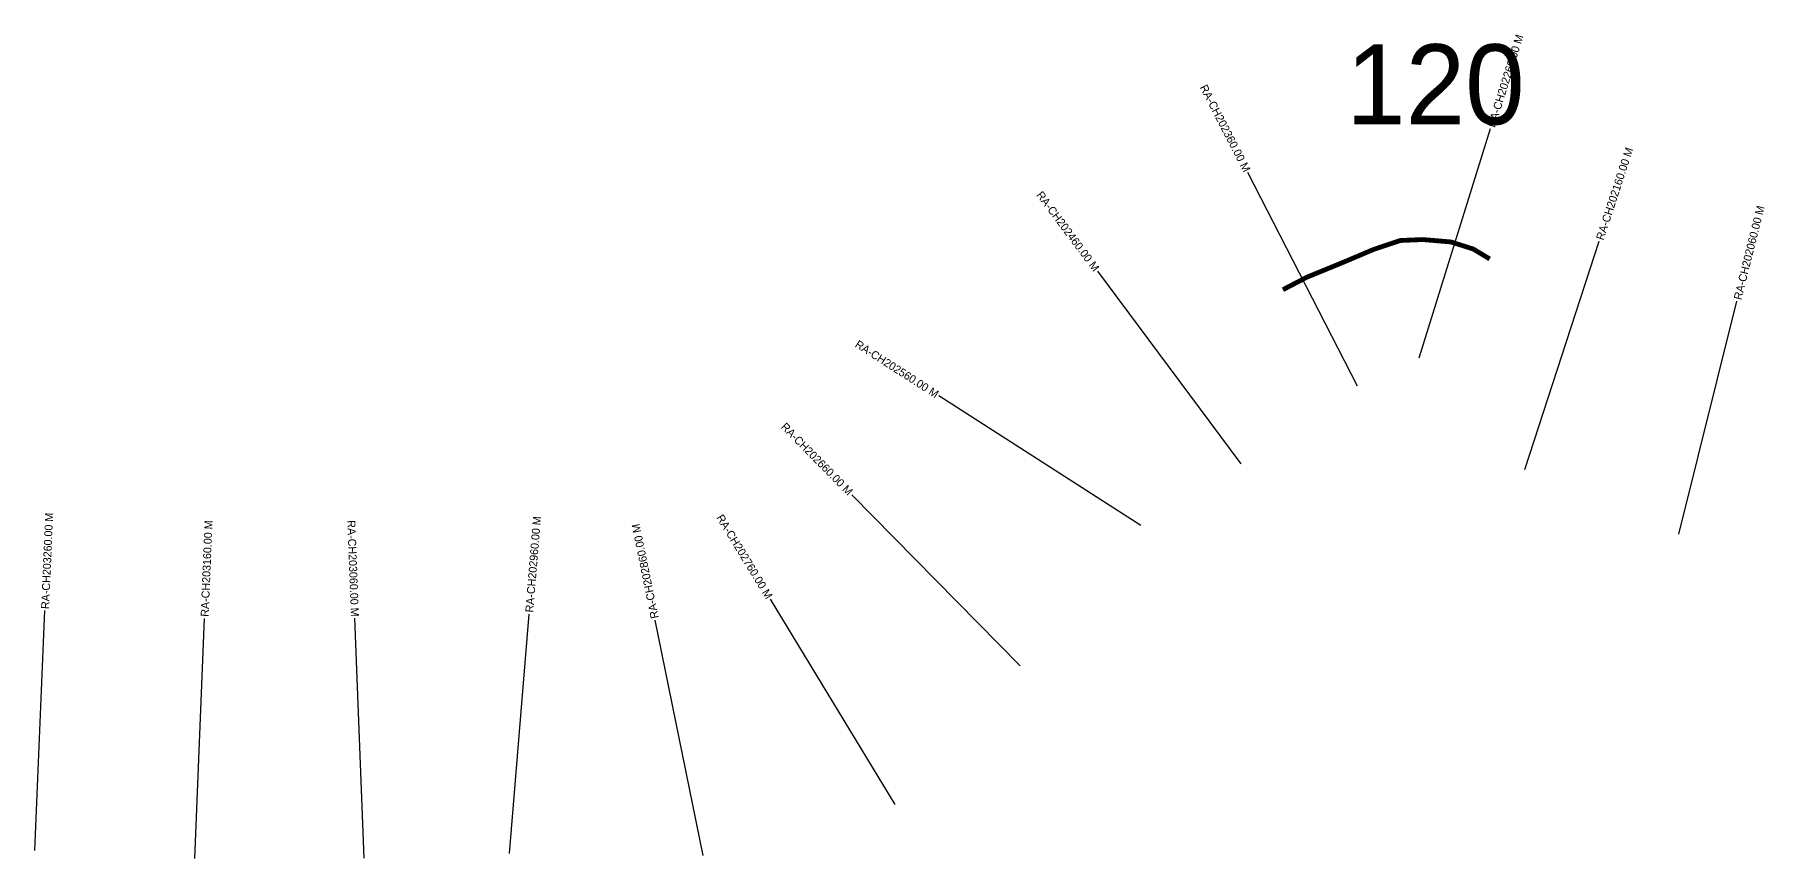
# Model space of a CAD drawing. Header units: metres. Extents: x 274702 to 279399, y 2078293 to 2080664.
# Drawn here: x 275923 to 277004, y 2080150 to 2080664 of the extents above; entities that cross this region are included whole.
import ezdxf
from ezdxf.enums import TextEntityAlignment as Align

# ---------------------------------------------------------------- set-up
doc = ezdxf.new("R2010")
doc.units = ezdxf.units.M
for name, color, linetype in [('ARTIFICIALLY PROTECTED', 4, 'Continuous'), ('CS', 134, 'Continuous'), ('CSMark', 210, 'Continuous')]:
    doc.layers.add(name, color=color, linetype=linetype)

msp = doc.modelspace()

# ---------------------------------------------------------------- linework, layer by layer
at = {"layer": 'ARTIFICIALLY PROTECTED', "const_width": 3, "flags": 128}
msp.add_lwpolyline([(276832.1, 2080524), (276821.8, 2080530.2), (276807.9, 2080534.6), (276790.2, 2080536.1), (276776.2, 2080535.5), (276759.5, 2080529.9), (276740.6, 2080521.9), (276717.9, 2080512.6), (276702.9, 2080504.8)], dxfattribs=at)
at = {"layer": 'CS'}
for p, q in [((276788.1, 2080462.2), (276832.7, 2080605.4)), ((276749.6, 2080444.5), (276681, 2080577.9)), ((276854, 2080392.5), (276900.5, 2080535.1)), ((276676.8, 2080396.1), (276587.2, 2080516.3)), ((276950.3, 2080352.2), (276986.6, 2080497.7)), ((276614.2, 2080357.5), (276488, 2080438.5)), ((276538.7, 2080269.9), (276433.6, 2080376.8)), ((276460.7, 2080183.4), (276382.7, 2080311.5)), ((275923, 2080154.6), (275929.4, 2080304.4)), ((276023, 2080149.7), (276029.1, 2080299.6)), ((276128.8, 2080149.8), (276123.1, 2080299.7)), ((276219.7, 2080152.8), (276231.9, 2080302.3)), ((276340.7, 2080151.6), (276310.7, 2080298.5))]:
    msp.add_line(p, q, dxfattribs=at)

# ---------------------------------------------------------------- texts
at = {"insert": (276742.4, 2080658), "char_height": 50, "attachment_point": 1}
msp.add_mtext_dynamic_manual_height_columns('120', width=84.374, gutter_width=1, heights=[74.2], dxfattribs=at)
at = {"layer": 'CSMark'}
for s, rotation, p in [('RA-CH202260.00 M', 72.7196, (276833, 2080606.4)), ('RA-CH202160.00 M', 71.9403, (276900.8, 2080536.1)), ('RA-CH202060.00 M', 75.9843, (276986.9, 2080498.7)), ('RA-CH203260.00 M', 87.5324, (275929.5, 2080305.4)), ('RA-CH202960.00 M', 85.3206, (276232, 2080303.3)), ('RA-CH203160.00 M', 87.6607, (276029.2, 2080300.6)), ('RA-CH202860.00 M', 101.5708, (276310.5, 2080299.5))]:
    msp.add_text(s, height=5, rotation=rotation, dxfattribs=at).set_placement(p, align=Align.MIDDLE_LEFT)
for s, rotation, p in [('RA-CH202360.00 M', 297.2126, (276680.6, 2080578.8)), ('RA-CH202460.00 M', 306.7126, (276586.6, 2080517.1)), ('RA-CH202560.00 M', 327.333, (276487.1, 2080439)), ('RA-CH202660.00 M', 314.5165, (276432.9, 2080377.6)), ('RA-CH202760.00 M', 301.3561, (276382.2, 2080312.4)), ('RA-CH203060.00 M', 272.1731, (276123.1, 2080300.7))]:
    msp.add_text(s, height=5, rotation=rotation, dxfattribs=at).set_placement(p, align=Align.MIDDLE_RIGHT)

doc.saveas('drawing.dxf')
